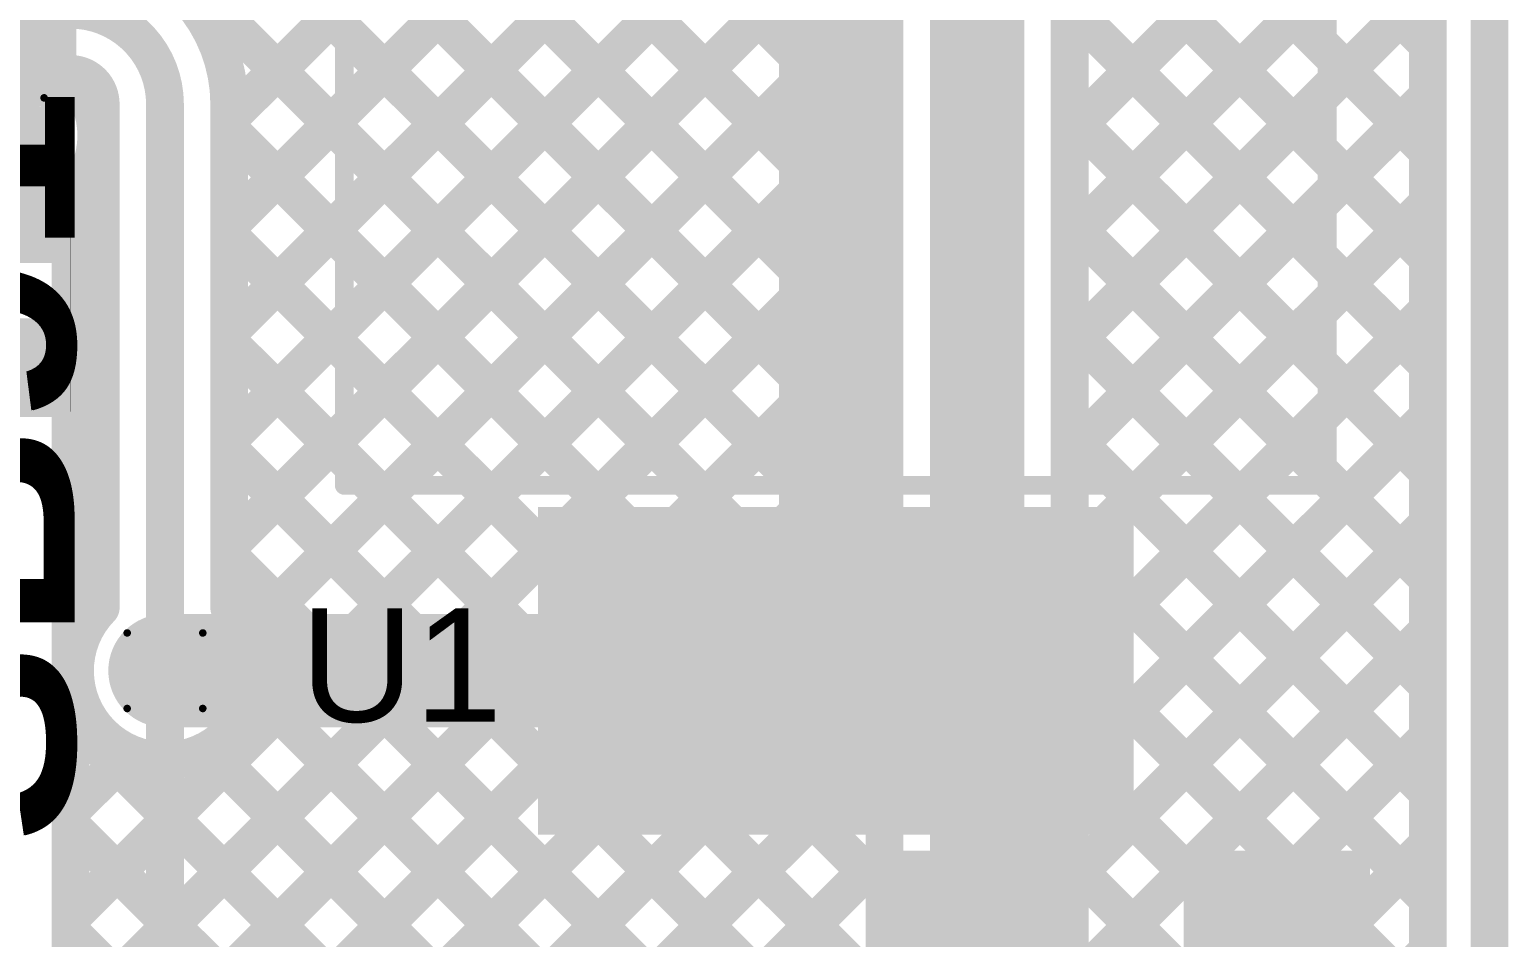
# Model space of a CAD drawing. Header units: inches. Extents: x 3 to 457, y -41 to 239.
# Drawn here: x 120.71 to 130.64, y 149.03 to 155.14 of the extents above; entities that cross this region are included whole.
import ezdxf

# ---------------------------------------------------------------- set-up
doc = ezdxf.new("R2010")
doc.units = ezdxf.units.IN
for name, color, linetype in [('Board Outline', 216, 'Continuous'), ('Bottom Layer', 5, 'Continuous'), ('Drill Drawing', 1, 'Continuous'), ('Fabrication', 76, 'Continuous'), ('Top Layer', 1, 'Continuous'), ('Top Overlay', 2, 'Continuous'), ('Top Paste', 8, 'Continuous'), ('Top Solder', 216, 'Continuous'), ('Via Holes', 16, 'Continuous')]:
    doc.layers.add(name, color=color, linetype=linetype)
doc.styles.add('Arial', font='', dxfattribs={"height": 0.2})
doc.styles.add('Arial Black_Bold', font='', dxfattribs={"height": 0.2})
doc.styles.get('Arial').set_extended_font_data('Arial')
doc.styles.get('Arial Black_Bold').set_extended_font_data('Arial Black', bold=True)

# ---------------------------------------------------------------- blocks, each defined once
blk = doc.blocks.new('SOT__223_114')
at = {"layer": 'Top Layer'}
for points in [[(-1.9, 4.05), (1.9, 4.05), (1.9, 2.05), (-1.9, 2.05)], [(-3.05, -2.05), (-1.55, -2.05), (-1.55, -4.05), (-3.05, -4.05)], [(-0.75, -2.05), (0.75, -2.05), (0.75, -4.05), (-0.75, -4.05)], [(1.55, -2.05), (3.05, -2.05), (3.05, -4.05), (1.55, -4.05)]]:
    blk.add_hatch(color=1, dxfattribs=at).paths.add_polyline_path(points)
at = {"layer": 'Top Paste'}
for points in [[(-1.9, 4.05), (1.9, 4.05), (1.9, 2.05), (-1.9, 2.05)], [(-3.05, -2.05), (-1.55, -2.05), (-1.55, -4.05), (-3.05, -4.05)], [(-0.75, -2.05), (0.75, -2.05), (0.75, -4.05), (-0.75, -4.05)], [(1.55, -2.05), (3.05, -2.05), (3.05, -4.05), (1.55, -4.05)]]:
    blk.add_hatch(color=8, dxfattribs=at).paths.add_polyline_path(points)
at = {"layer": 'Top Solder'}
for points in [[(-2.0016, 4.1516), (2.0016, 4.1516), (2.0016, 1.9484), (-2.0016, 1.9484)], [(-3.1516, -1.9484), (-1.4484, -1.9484), (-1.4484, -4.1516), (-3.1516, -4.1516)], [(-0.8516, -1.9484), (0.8516, -1.9484), (0.8516, -4.1516), (-0.8516, -4.1516)], [(1.4484, -1.9484), (3.1516, -1.9484), (3.1516, -4.1516), (1.4484, -4.1516)]]:
    blk.add_hatch(color=216, dxfattribs=at).paths.add_polyline_path(points)
at = {"layer": 'Top Overlay'}
for points in [[(3.302, 1.8034, 0.127, 0.127, 0), (-3.302, 1.8034, 0.127, 0.127, 0)], [(-3.302, 1.8034, 0.127, 0.127, 0), (-3.302, -1.8288, 0.127, 0.127, 0)], [(3.302, 1.8034, 0.127, 0.127, 0), (3.302, -1.8288, 0.127, 0.127, 0)], [(3.302, -1.8288, 0.127, 0.127, 0), (-3.302, -1.8288, 0.127, 0.127, 0)], [(-3.2258, -3.0734, 0.2, 0.2, 0), (-3.3528, -2.9464, 0.2, 0.2, 0)], [(-3.3528, -2.9464, 0.2, 0.2, 0), (-3.3528, -3.2004, 0.2, 0.2, 0)], [(-3.2258, -3.0734, 0.2, 0.2, 0), (-3.3528, -3.2004, 0.2, 0.2, 0)]]:
    blk.add_lwpolyline(points, format="xyseb", dxfattribs=at)
for points in [[(-3.3338, 1.8034, 0.0635, 0.0635, 1), (-3.2702, 1.8034, 0.0635, 0.0635, 1)], [(-3.3338, 1.8034, 0.0635, 0.0635, 1), (-3.2702, 1.8034, 0.0635, 0.0635, 1)], [(3.2702, 1.8034, 0.0635, 0.0635, 1), (3.3338, 1.8034, 0.0635, 0.0635, 1)], [(3.2702, 1.8034, 0.0635, 0.0635, 1), (3.3338, 1.8034, 0.0635, 0.0635, 1)], [(-3.3338, -1.8288, 0.0635, 0.0635, 1), (-3.2702, -1.8288, 0.0635, 0.0635, 1)], [(-3.3338, -1.8288, 0.0635, 0.0635, 1), (-3.2702, -1.8288, 0.0635, 0.0635, 1)], [(3.2702, -1.8288, 0.0635, 0.0635, 1), (3.3338, -1.8288, 0.0635, 0.0635, 1)], [(3.2702, -1.8288, 0.0635, 0.0635, 1), (3.3338, -1.8288, 0.0635, 0.0635, 1)], [(-3.4028, -2.9464, 0.1, 0.1, 1), (-3.3028, -2.9464, 0.1, 0.1, 1)], [(-3.4028, -2.9464, 0.1, 0.1, 1), (-3.3028, -2.9464, 0.1, 0.1, 1)], [(-3.2758, -3.0734, 0.1, 0.1, 1), (-3.1758, -3.0734, 0.1, 0.1, 1)], [(-3.2758, -3.0734, 0.1, 0.1, 1), (-3.1758, -3.0734, 0.1, 0.1, 1)], [(-3.4028, -3.2004, 0.1, 0.1, 1), (-3.3028, -3.2004, 0.1, 0.1, 1)], [(-3.4028, -3.2004, 0.1, 0.1, 1), (-3.3028, -3.2004, 0.1, 0.1, 1)]]:
    blk.add_lwpolyline(points, format="xyseb", close=True, dxfattribs=at)
blk = doc.blocks.new('S______B______0402_151')
at = {"layer": 'Top Layer'}
for points in [[(-0.6985, -0.3175), (-0.6985, 0.3175), (-0.2413, 0.3175), (-0.2413, -0.3175)], [(0.2413, -0.3175), (0.2413, 0.3175), (0.6985, 0.3175), (0.6985, -0.3175)]]:
    blk.add_hatch(color=1, dxfattribs=at).paths.add_polyline_path(points)
at = {"layer": 'Top Paste'}
for points in [[(-0.6985, -0.3175), (-0.6985, 0.3175), (-0.2413, 0.3175), (-0.2413, -0.3175)], [(0.2413, -0.3175), (0.2413, 0.3175), (0.6985, 0.3175), (0.6985, -0.3175)]]:
    blk.add_hatch(color=8, dxfattribs=at).paths.add_polyline_path(points)
at = {"layer": 'Top Solder'}
for points in [[(-0.7535, -0.3725), (-0.7535, 0.3725), (-0.1863, 0.3725), (-0.1863, -0.3725)], [(0.1863, -0.3725), (0.1863, 0.3725), (0.7535, 0.3725), (0.7535, -0.3725)]]:
    blk.add_hatch(color=216, dxfattribs=at).paths.add_polyline_path(points)
at = {"layer": 'Top Overlay'}
for points in [[(-0.7874, 0.4064, 0.127, 0.127, 0), (-0.7874, -0.4064, 0.127, 0.127, 0)], [(-0.7874, 0.4064, 0.127, 0.127, 0), (0.7874, 0.4064, 0.127, 0.127, 0)], [(0.7874, 0.4064, 0.127, 0.127, 0), (0.7874, -0.4064, 0.127, 0.127, 0)], [(-0.7874, -0.4064, 0.127, 0.127, 0), (0.7874, -0.4064, 0.127, 0.127, 0)], [(-0.8128, -0.4318, 0.00323, 0.00323, 0), (0.8128, -0.4318, 0.00323, 0.00323, 0)]]:
    blk.add_lwpolyline(points, format="xyseb", dxfattribs=at)
for points in [[(-0.8191, 0.4064, 0.0635, 0.0635, 1), (-0.7556, 0.4064, 0.0635, 0.0635, 1)], [(-0.8191, 0.4064, 0.0635, 0.0635, 1), (-0.7556, 0.4064, 0.0635, 0.0635, 1)], [(0.7556, 0.4064, 0.0635, 0.0635, 1), (0.8191, 0.4064, 0.0635, 0.0635, 1)], [(0.7556, 0.4064, 0.0635, 0.0635, 1), (0.8191, 0.4064, 0.0635, 0.0635, 1)], [(-0.8191, -0.4064, 0.0635, 0.0635, 1), (-0.7556, -0.4064, 0.0635, 0.0635, 1)], [(-0.8191, -0.4064, 0.0635, 0.0635, 1), (-0.7556, -0.4064, 0.0635, 0.0635, 1)], [(0.7556, -0.4064, 0.0635, 0.0635, 1), (0.8191, -0.4064, 0.0635, 0.0635, 1)], [(0.7556, -0.4064, 0.0635, 0.0635, 1), (0.8191, -0.4064, 0.0635, 0.0635, 1)], [(-0.8136, -0.4318, 0.00161, 0.00161, 1), (-0.812, -0.4318, 0.00161, 0.00161, 1)], [(0.812, -0.4318, 0.00161, 0.00161, 1), (0.8136, -0.4318, 0.00161, 0.00161, 1)]]:
    blk.add_lwpolyline(points, format="xyseb", close=True, dxfattribs=at)
at = {"layer": 'Top Overlay', "style": 'Arial Black_Bold'}
blk.add_text('SB91', height=1.27, dxfattribs=at).set_placement((-3.7214, -0.4485))
blk = doc.blocks.new('R___0402_213')
at = {"layer": 'Top Layer'}
for points in [[(-0.6985, -0.3175), (-0.6985, 0.3175), (-0.2413, 0.3175), (-0.2413, -0.3175)], [(0.2413, -0.3175), (0.2413, 0.3175), (0.6985, 0.3175), (0.6985, -0.3175)]]:
    blk.add_hatch(color=1, dxfattribs=at).paths.add_polyline_path(points)
at = {"layer": 'Top Paste'}
for points in [[(-0.6985, -0.3175), (-0.6985, 0.3175), (-0.2413, 0.3175), (-0.2413, -0.3175)], [(0.2413, -0.3175), (0.2413, 0.3175), (0.6985, 0.3175), (0.6985, -0.3175)]]:
    blk.add_hatch(color=8, dxfattribs=at).paths.add_polyline_path(points)
at = {"layer": 'Top Solder'}
for points in [[(-0.7535, -0.3725), (-0.7535, 0.3725), (-0.1863, 0.3725), (-0.1863, -0.3725)], [(0.1863, -0.3725), (0.1863, 0.3725), (0.7535, 0.3725), (0.7535, -0.3725)]]:
    blk.add_hatch(color=216, dxfattribs=at).paths.add_polyline_path(points)
at = {"layer": 'Top Overlay'}
for points in [[(0.7874, 0.4064, 0.127, 0.127, 0), (-0.7874, 0.4064, 0.127, 0.127, 0)], [(-0.7874, -0.4064, 0.127, 0.127, 0), (-0.7874, 0.4064, 0.127, 0.127, 0)], [(0.7874, -0.4064, 0.127, 0.127, 0), (0.7874, 0.4064, 0.127, 0.127, 0)], [(0.7874, -0.4064, 0.127, 0.127, 0), (-0.7874, -0.4064, 0.127, 0.127, 0)], [(0.8128, -0.4318, 0.00323, 0.00323, 0), (-0.8128, -0.4318, 0.00323, 0.00323, 0)]]:
    blk.add_lwpolyline(points, format="xyseb", dxfattribs=at)
for points in [[(-0.8191, 0.4064, 0.0635, 0.0635, 1), (-0.7556, 0.4064, 0.0635, 0.0635, 1)], [(-0.8191, 0.4064, 0.0635, 0.0635, 1), (-0.7556, 0.4064, 0.0635, 0.0635, 1)], [(0.7556, 0.4064, 0.0635, 0.0635, 1), (0.8191, 0.4064, 0.0635, 0.0635, 1)], [(0.7556, 0.4064, 0.0635, 0.0635, 1), (0.8191, 0.4064, 0.0635, 0.0635, 1)], [(-0.8191, -0.4064, 0.0635, 0.0635, 1), (-0.7556, -0.4064, 0.0635, 0.0635, 1)], [(-0.8191, -0.4064, 0.0635, 0.0635, 1), (-0.7556, -0.4064, 0.0635, 0.0635, 1)], [(0.7556, -0.4064, 0.0635, 0.0635, 1), (0.8191, -0.4064, 0.0635, 0.0635, 1)], [(0.7556, -0.4064, 0.0635, 0.0635, 1), (0.8191, -0.4064, 0.0635, 0.0635, 1)], [(-0.8136, -0.4318, 0.00161, 0.00161, 1), (-0.812, -0.4318, 0.00161, 0.00161, 1)], [(0.812, -0.4318, 0.00161, 0.00161, 1), (0.8136, -0.4318, 0.00161, 0.00161, 1)]]:
    blk.add_lwpolyline(points, format="xyseb", close=True, dxfattribs=at)
blk = doc.blocks.new('C___0805_303')
at = {"layer": 'Top Layer'}
for points in [[(-1.524, 0.762), (-0.508, 0.762), (-0.508, -0.762), (-1.524, -0.762)], [(0.508, 0.762), (1.524, 0.762), (1.524, -0.762), (0.508, -0.762)]]:
    blk.add_hatch(color=1, dxfattribs=at).paths.add_polyline_path(points)
at = {"layer": 'Top Paste'}
for points in [[(-1.524, 0.762), (-0.508, 0.762), (-0.508, -0.762), (-1.524, -0.762)], [(0.508, 0.762), (1.524, 0.762), (1.524, -0.762), (0.508, -0.762)]]:
    blk.add_hatch(color=8, dxfattribs=at).paths.add_polyline_path(points)
at = {"layer": 'Top Solder'}
for points in [[(-1.594, 0.832), (-0.438, 0.832), (-0.438, -0.832), (-1.594, -0.832)], [(0.438, 0.832), (1.594, 0.832), (1.594, -0.832), (0.438, -0.832)]]:
    blk.add_hatch(color=216, dxfattribs=at).paths.add_polyline_path(points)
at = {"layer": 'Top Overlay'}
for points in [[(-1.6256, -0.8636, 0.127, 0.127, 0), (-1.6256, 0.8636, 0.127, 0.127, 0)], [(-1.6256, 0.8636, 0.127, 0.127, 0), (-0.6096, 0.8636, 0.127, 0.127, 0)], [(0.6096, 0.8636, 0.127, 0.127, 0), (1.6256, 0.8636, 0.127, 0.127, 0)], [(1.6256, -0.8636, 0.127, 0.127, 0), (1.6256, 0.8636, 0.127, 0.127, 0)], [(-1.6256, -0.8636, 0.127, 0.127, 0), (-0.6096, -0.8636, 0.127, 0.127, 0)], [(0.6096, -0.8636, 0.127, 0.127, 0), (1.6256, -0.8636, 0.127, 0.127, 0)]]:
    blk.add_lwpolyline(points, format="xyseb", dxfattribs=at)
for points in [[(-1.6574, 0.8636, 0.0635, 0.0635, 1), (-1.5938, 0.8636, 0.0635, 0.0635, 1)], [(-1.6574, 0.8636, 0.0635, 0.0635, 1), (-1.5938, 0.8636, 0.0635, 0.0635, 1)], [(-0.6413, 0.8636, 0.0635, 0.0635, 1), (-0.5778, 0.8636, 0.0635, 0.0635, 1)], [(0.5778, 0.8636, 0.0635, 0.0635, 1), (0.6413, 0.8636, 0.0635, 0.0635, 1)], [(1.5938, 0.8636, 0.0635, 0.0635, 1), (1.6574, 0.8636, 0.0635, 0.0635, 1)], [(1.5938, 0.8636, 0.0635, 0.0635, 1), (1.6574, 0.8636, 0.0635, 0.0635, 1)], [(-1.6574, -0.8636, 0.0635, 0.0635, 1), (-1.5938, -0.8636, 0.0635, 0.0635, 1)], [(-1.6574, -0.8636, 0.0635, 0.0635, 1), (-1.5938, -0.8636, 0.0635, 0.0635, 1)], [(-0.6413, -0.8636, 0.0635, 0.0635, 1), (-0.5778, -0.8636, 0.0635, 0.0635, 1)], [(0.5778, -0.8636, 0.0635, 0.0635, 1), (0.6413, -0.8636, 0.0635, 0.0635, 1)], [(1.5938, -0.8636, 0.0635, 0.0635, 1), (1.6574, -0.8636, 0.0635, 0.0635, 1)], [(1.5938, -0.8636, 0.0635, 0.0635, 1), (1.6574, -0.8636, 0.0635, 0.0635, 1)]]:
    blk.add_lwpolyline(points, format="xyseb", close=True, dxfattribs=at)

msp = doc.modelspace()

# ---------------------------------------------------------------- hatches: boundary and pattern name
at = {"layer": 'Bottom Layer'}
h = msp.add_hatch(color=5, dxfattribs=at)
edge = h.paths.add_edge_path()
edge.add_arc((120.549, 154.4235), 0.3, 0, 360)
h = msp.add_hatch(color=5, dxfattribs=at)
edge = h.paths.add_edge_path()
edge.add_arc((121.6152, 150.8249), 0.3, 0, 360)
at = {"layer": 'Top Layer'}
h = msp.add_hatch(color=1, dxfattribs=at)
edge = h.paths.add_edge_path()
edge.add_arc((120.549, 154.4235), 0.3, 0, 360)
h = msp.add_hatch(color=1, dxfattribs=at)
edge = h.paths.add_edge_path()
edge.add_arc((121.6152, 150.8249), 0.3, 0, 360)
at = {"layer": 'Via Holes'}
h = msp.add_hatch(color=7, dxfattribs=at)
edge = h.paths.add_edge_path()
edge.add_arc((121.6152, 150.8249), 0.15, 0, 360)

# ---------------------------------------------------------------- linework, layer by layer
at = {"layer": 'Board Outline'}
msp.add_lwpolyline([(130.5157, 139.0714, 0.127, 0.127, 0), (130.5157, 158.9845, 0.127, 0.127, 0)], format="xyseb", dxfattribs=at)
at = {"layer": 'Bottom Layer'}
for points in [[(109.0935, 168.14, 0.254, 0.254, 0), (126.4502, 150.7834, 0.254, 0.254, 0)], [(109.8119, 168.14, 0.254, 0.254, 0), (126.4502, 151.5018, 0.254, 0.254, 0)], [(123.3062, 161.1116, 0.254, 0.254, 0), (130.1013, 154.3165, 0.254, 0.254, 0)], [(124.0256, 161.1106, 0.254, 0.254, 0), (130.1013, 155.0349, 0.254, 0.254, 0)], [(130.1013, 158.9845, 0.254, 0.254, 0), (130.1013, 140.2167, 0.254, 0.254, 0)], [(127.6948, 155.1563, 0.254, 0.254, 0), (130.1013, 157.5628, 0.254, 0.254, 0)], [(127.6948, 154.4378, 0.254, 0.254, 0), (130.1013, 156.8443, 0.254, 0.254, 0)], [(121.9239, 155.1327, 0.254, 0.254, 0), (123.0938, 156.3026, 0.254, 0.254, 0)], [(122.047, 154.5374, 0.254, 0.254, 0), (123.8122, 156.3026, 0.254, 0.254, 0)], [(122.047, 153.1006, 0.254, 0.254, 0), (125.249, 156.3026, 0.254, 0.254, 0)], [(122.047, 153.819, 0.254, 0.254, 0), (124.5306, 156.3026, 0.254, 0.254, 0)], [(122.3678, 156.3026, 0.254, 0.254, 0), (126.4502, 152.2202, 0.254, 0.254, 0)], [(123.0862, 156.3026, 0.254, 0.254, 0), (126.4502, 152.9386, 0.254, 0.254, 0)], [(123.8047, 156.3026, 0.254, 0.254, 0), (126.4502, 153.657, 0.254, 0.254, 0)], [(124.5231, 156.3026, 0.254, 0.254, 0), (126.4502, 154.3755, 0.254, 0.254, 0)], [(125.2415, 156.3026, 0.254, 0.254, 0), (126.4502, 155.0939, 0.254, 0.254, 0)], [(122.047, 152.3821, 0.254, 0.254, 0), (125.914, 156.2491, 0.254, 0.254, 0)], [(127.5972, 156.1022, 0.254, 0.254, 0), (130.1013, 153.5981, 0.254, 0.254, 0)], [(127.6948, 153.7194, 0.254, 0.254, 0), (130.1013, 156.1259, 0.254, 0.254, 0)], [(122.047, 151.6637, 0.254, 0.254, 0), (126.3132, 155.9299, 0.254, 0.254, 0)], [(120.9802, 155.702, 0.254, 0.254, -0.414214), (122.047, 154.6352, 0.254, 0.254, 0)], [(127.0725, 138.3547, 0.635, 0.635, 0), (127.0725, 155.4734, 0.635, 0.635, 0)], [(126.4502, 140.2167, 0.254, 0.254, 0), (126.4502, 155.4734, 0.254, 0.254, 0)], [(127.6948, 140.2167, 0.254, 0.254, 0), (127.6948, 155.4734, 0.254, 0.254, 0)], [(127.6948, 153.001, 0.254, 0.254, 0), (130.1013, 155.4075, 0.254, 0.254, 0)], [(122.1692, 151.0675, 0.254, 0.254, 0), (126.4502, 155.3485, 0.254, 0.254, 0)], [(120.9802, 155.2702, 0.254, 0.254, -0.414214), (121.6152, 154.6352, 0.254, 0.254, 0)], [(127.6948, 155.2861, 0.254, 0.254, 0), (130.1013, 152.8796, 0.254, 0.254, 0)], [(120.9892, 154.8382, 0.254, 0.254, -0.191149), (121.1538, 154.4235, 0.254, 0.254, 0)], [(120.9892, 154.8382, 0.254, 0.254, -0.401271), (121.1834, 154.6352, 0.254, 0.254, 0)], [(121.0753, 154.7214, 0.254, 0.254, 0), (121.1834, 154.6133, 0.254, 0.254, 0)], [(120.9808, 149.1606, 0.254, 0.254, 0), (126.4502, 154.6301, 0.254, 0.254, 0)], [(121.1834, 151.2484, 0.254, 0.254, 0), (121.1834, 154.6352, 0.254, 0.254, 0)], [(121.6152, 150.8249, 0.254, 0.254, 0), (121.6152, 154.6352, 0.254, 0.254, 0)], [(122.047, 151.2484, 0.254, 0.254, 0), (122.047, 154.6352, 0.254, 0.254, 0)], [(127.6948, 152.2826, 0.254, 0.254, 0), (130.1013, 154.6891, 0.254, 0.254, 0)], [(127.6948, 154.5677, 0.254, 0.254, 0), (130.1013, 152.1612, 0.254, 0.254, 0)], [(121.1538, 154.4235, 0.254, 0.254, -0.196384), (120.9808, 154.0001, 0.254, 0.254, 0)], [(122.047, 154.4681, 0.254, 0.254, 0), (126.4502, 150.0649, 0.254, 0.254, 0)], [(121.0262, 154.0521, 0.254, 0.254, 0), (121.1834, 153.8949, 0.254, 0.254, 0)], [(120.9702, 148.4317, 0.254, 0.254, 0), (126.4502, 153.9117, 0.254, 0.254, 0)], [(120.9808, 148.6819, 0.254, 0.254, 0), (120.9808, 154.0001, 0.254, 0.254, 0)], [(127.6948, 151.5642, 0.254, 0.254, 0), (130.1013, 153.9707, 0.254, 0.254, 0)], [(127.6948, 153.8493, 0.254, 0.254, 0), (130.1013, 151.4428, 0.254, 0.254, 0)], [(122.047, 153.7497, 0.254, 0.254, 0), (126.4502, 149.3465, 0.254, 0.254, 0)], [(120.9808, 153.4712, 0.254, 0.254, 0), (121.1834, 153.6738, 0.254, 0.254, 0)], [(120.9808, 153.3791, 0.254, 0.254, 0), (121.1834, 153.1765, 0.254, 0.254, 0)], [(127.6948, 150.8457, 0.254, 0.254, 0), (130.1013, 153.2522, 0.254, 0.254, 0)], [(120.7187, 147.4618, 0.254, 0.254, 0), (126.4502, 153.1932, 0.254, 0.254, 0)], [(127.6948, 153.1309, 0.254, 0.254, 0), (130.1013, 150.7244, 0.254, 0.254, 0)], [(122.047, 153.0313, 0.254, 0.254, 0), (126.4502, 148.6281, 0.254, 0.254, 0)], [(120.9808, 152.7527, 0.254, 0.254, 0), (121.1834, 152.9554, 0.254, 0.254, 0)], [(120.9808, 152.6607, 0.254, 0.254, 0), (121.1834, 152.4581, 0.254, 0.254, 0)], [(127.6948, 150.1273, 0.254, 0.254, 0), (130.1013, 152.5338, 0.254, 0.254, 0)], [(119.0594, 145.084, 0.254, 0.254, 0), (126.4502, 152.4748, 0.254, 0.254, 0)], [(127.6948, 152.4124, 0.254, 0.254, 0), (130.1013, 150.0059, 0.254, 0.254, 0)], [(122.047, 152.3129, 0.254, 0.254, 0), (126.4502, 147.9097, 0.254, 0.254, 0)], [(120.9808, 152.0343, 0.254, 0.254, 0), (121.1834, 152.237, 0.254, 0.254, 0)], [(120.9808, 151.9423, 0.254, 0.254, 0), (121.1834, 151.7396, 0.254, 0.254, 0)], [(127.6948, 149.4089, 0.254, 0.254, 0), (130.1013, 151.8154, 0.254, 0.254, 0)], [(120.1604, 145.4666, 0.254, 0.254, 0), (126.4502, 151.7564, 0.254, 0.254, 0)], [(127.6948, 151.694, 0.254, 0.254, 0), (130.1013, 149.2875, 0.254, 0.254, 0)], [(120.9808, 151.3159, 0.254, 0.254, 0), (121.1834, 151.5185, 0.254, 0.254, 0)], [(122.047, 151.5945, 0.254, 0.254, 0), (126.4502, 147.1912, 0.254, 0.254, 0)], [(120.9808, 151.2239, 0.254, 0.254, 0), (121.0863, 151.1183, 0.254, 0.254, 0)], [(122.22, 150.8249, 0.254, 0.254, -1.488751), (121.1834, 151.2484, 0.254, 0.254, 0)], [(122.047, 151.2484, 0.254, 0.254, -0.196384), (122.22, 150.8249, 0.254, 0.254, 0)], [(120.7197, 145.3075, 0.254, 0.254, 0), (126.4502, 151.038, 0.254, 0.254, 0)], [(127.6948, 148.6905, 0.254, 0.254, 0), (130.1013, 151.097, 0.254, 0.254, 0)], [(127.6948, 150.9756, 0.254, 0.254, 0), (130.1013, 148.5691, 0.254, 0.254, 0)], [(120.9808, 150.5975, 0.254, 0.254, 0), (121.0356, 150.6523, 0.254, 0.254, 0)], [(122.2096, 150.7134, 0.254, 0.254, 0), (126.4502, 146.4728, 0.254, 0.254, 0)], [(120.9808, 150.5054, 0.254, 0.254, 0), (126.4502, 145.036, 0.254, 0.254, 0)], [(127.6948, 147.9721, 0.254, 0.254, 0), (130.1013, 150.3786, 0.254, 0.254, 0)], [(120.8877, 144.7571, 0.254, 0.254, 0), (126.4502, 150.3196, 0.254, 0.254, 0)], [(120.9808, 149.8791, 0.254, 0.254, 0), (121.3726, 150.2709, 0.254, 0.254, 0)], [(121.9086, 150.296, 0.254, 0.254, 0), (126.4502, 145.7544, 0.254, 0.254, 0)], [(127.6948, 150.2572, 0.254, 0.254, 0), (130.1013, 147.8507, 0.254, 0.254, 0)], [(120.9808, 149.787, 0.254, 0.254, 0), (126.4502, 144.3176, 0.254, 0.254, 0)], [(127.6948, 147.2536, 0.254, 0.254, 0), (130.1013, 149.6601, 0.254, 0.254, 0)], [(119.7287, 142.8796, 0.254, 0.254, 0), (126.4502, 149.6011, 0.254, 0.254, 0)], [(127.6948, 149.5388, 0.254, 0.254, 0), (130.1013, 147.1323, 0.254, 0.254, 0)], [(120.9808, 149.0686, 0.254, 0.254, 0), (126.4502, 143.5992, 0.254, 0.254, 0)], [(127.6948, 146.5352, 0.254, 0.254, 0), (130.1013, 148.9417, 0.254, 0.254, 0)]]:
    msp.add_lwpolyline(points, format="xyseb", dxfattribs=at)
for points in [[(121.8604, 155.1327, 0.127, 0.127, 1), (121.9874, 155.1327, 0.127, 0.127, 1)], [(127.6313, 155.1563, 0.127, 0.127, 1), (127.7583, 155.1563, 0.127, 0.127, 1)], [(126.3867, 155.0939, 0.127, 0.127, 1), (126.5137, 155.0939, 0.127, 0.127, 1)], [(130.0378, 155.0349, 0.127, 0.127, 1), (130.1648, 155.0349, 0.127, 0.127, 1)], [(120.9257, 154.8382, 0.127, 0.127, 1), (121.0527, 154.8382, 0.127, 0.127, 1)], [(120.9257, 154.8382, 0.127, 0.127, 1), (121.0527, 154.8382, 0.127, 0.127, 1)], [(121.0118, 154.7214, 0.127, 0.127, 1), (121.1388, 154.7214, 0.127, 0.127, 1)], [(121.1199, 154.6352, 0.127, 0.127, 1), (121.2469, 154.6352, 0.127, 0.127, 1)], [(121.1199, 154.6352, 0.127, 0.127, 1), (121.2469, 154.6352, 0.127, 0.127, 1)], [(121.1199, 154.6133, 0.127, 0.127, 1), (121.2469, 154.6133, 0.127, 0.127, 1)], [(121.5517, 154.6352, 0.127, 0.127, 1), (121.6787, 154.6352, 0.127, 0.127, 1)], [(121.5517, 154.6352, 0.127, 0.127, 1), (121.6787, 154.6352, 0.127, 0.127, 1)], [(121.9835, 154.6352, 0.127, 0.127, 1), (122.1105, 154.6352, 0.127, 0.127, 1)], [(121.9835, 154.6352, 0.127, 0.127, 1), (122.1105, 154.6352, 0.127, 0.127, 1)], [(126.3867, 154.6301, 0.127, 0.127, 1), (126.5137, 154.6301, 0.127, 0.127, 1)], [(130.0378, 154.6891, 0.127, 0.127, 1), (130.1648, 154.6891, 0.127, 0.127, 1)], [(121.9835, 154.5374, 0.127, 0.127, 1), (122.1105, 154.5374, 0.127, 0.127, 1)], [(127.6313, 154.5677, 0.127, 0.127, 1), (127.7583, 154.5677, 0.127, 0.127, 1)], [(121.0903, 154.4235, 0.127, 0.127, 1), (121.2173, 154.4235, 0.127, 0.127, 1)], [(121.0903, 154.4235, 0.127, 0.127, 1), (121.2173, 154.4235, 0.127, 0.127, 1)], [(121.9835, 154.4681, 0.127, 0.127, 1), (122.1105, 154.4681, 0.127, 0.127, 1)], [(127.6313, 154.4378, 0.127, 0.127, 1), (127.7583, 154.4378, 0.127, 0.127, 1)], [(126.3867, 154.3755, 0.127, 0.127, 1), (126.5137, 154.3755, 0.127, 0.127, 1)], [(130.0378, 154.3165, 0.127, 0.127, 1), (130.1648, 154.3165, 0.127, 0.127, 1)], [(120.9627, 154.0521, 0.127, 0.127, 1), (121.0897, 154.0521, 0.127, 0.127, 1)], [(120.9173, 154.0001, 0.127, 0.127, 1), (121.0443, 154.0001, 0.127, 0.127, 1)], [(120.9173, 154.0001, 0.127, 0.127, 1), (121.0443, 154.0001, 0.127, 0.127, 1)], [(126.3867, 153.9117, 0.127, 0.127, 1), (126.5137, 153.9117, 0.127, 0.127, 1)], [(130.0378, 153.9707, 0.127, 0.127, 1), (130.1648, 153.9707, 0.127, 0.127, 1)], [(121.1199, 153.8949, 0.127, 0.127, 1), (121.2469, 153.8949, 0.127, 0.127, 1)], [(121.9835, 153.819, 0.127, 0.127, 1), (122.1105, 153.819, 0.127, 0.127, 1)], [(127.6313, 153.8493, 0.127, 0.127, 1), (127.7583, 153.8493, 0.127, 0.127, 1)], [(121.9835, 153.7497, 0.127, 0.127, 1), (122.1105, 153.7497, 0.127, 0.127, 1)], [(127.6313, 153.7194, 0.127, 0.127, 1), (127.7583, 153.7194, 0.127, 0.127, 1)], [(121.1199, 153.6738, 0.127, 0.127, 1), (121.2469, 153.6738, 0.127, 0.127, 1)], [(126.3867, 153.657, 0.127, 0.127, 1), (126.5137, 153.657, 0.127, 0.127, 1)], [(130.0378, 153.5981, 0.127, 0.127, 1), (130.1648, 153.5981, 0.127, 0.127, 1)], [(120.9173, 153.4712, 0.127, 0.127, 1), (121.0443, 153.4712, 0.127, 0.127, 1)], [(120.9173, 153.3791, 0.127, 0.127, 1), (121.0443, 153.3791, 0.127, 0.127, 1)], [(130.0378, 153.2522, 0.127, 0.127, 1), (130.1648, 153.2522, 0.127, 0.127, 1)], [(121.1199, 153.1765, 0.127, 0.127, 1), (121.2469, 153.1765, 0.127, 0.127, 1)], [(126.3867, 153.1932, 0.127, 0.127, 1), (126.5137, 153.1932, 0.127, 0.127, 1)], [(127.6313, 153.1309, 0.127, 0.127, 1), (127.7583, 153.1309, 0.127, 0.127, 1)], [(121.9835, 153.1006, 0.127, 0.127, 1), (122.1105, 153.1006, 0.127, 0.127, 1)], [(121.9835, 153.0313, 0.127, 0.127, 1), (122.1105, 153.0313, 0.127, 0.127, 1)], [(121.1199, 152.9554, 0.127, 0.127, 1), (121.2469, 152.9554, 0.127, 0.127, 1)], [(126.3867, 152.9386, 0.127, 0.127, 1), (126.5137, 152.9386, 0.127, 0.127, 1)], [(127.6313, 153.001, 0.127, 0.127, 1), (127.7583, 153.001, 0.127, 0.127, 1)], [(130.0378, 152.8796, 0.127, 0.127, 1), (130.1648, 152.8796, 0.127, 0.127, 1)], [(120.9173, 152.7527, 0.127, 0.127, 1), (121.0443, 152.7527, 0.127, 0.127, 1)], [(120.9173, 152.6607, 0.127, 0.127, 1), (121.0443, 152.6607, 0.127, 0.127, 1)], [(130.0378, 152.5338, 0.127, 0.127, 1), (130.1648, 152.5338, 0.127, 0.127, 1)], [(121.1199, 152.4581, 0.127, 0.127, 1), (121.2469, 152.4581, 0.127, 0.127, 1)], [(126.3867, 152.4748, 0.127, 0.127, 1), (126.5137, 152.4748, 0.127, 0.127, 1)], [(127.6313, 152.4124, 0.127, 0.127, 1), (127.7583, 152.4124, 0.127, 0.127, 1)], [(121.9835, 152.3821, 0.127, 0.127, 1), (122.1105, 152.3821, 0.127, 0.127, 1)], [(121.9835, 152.3129, 0.127, 0.127, 1), (122.1105, 152.3129, 0.127, 0.127, 1)], [(121.1199, 152.237, 0.127, 0.127, 1), (121.2469, 152.237, 0.127, 0.127, 1)], [(126.3867, 152.2202, 0.127, 0.127, 1), (126.5137, 152.2202, 0.127, 0.127, 1)], [(127.6313, 152.2826, 0.127, 0.127, 1), (127.7583, 152.2826, 0.127, 0.127, 1)], [(130.0378, 152.1612, 0.127, 0.127, 1), (130.1648, 152.1612, 0.127, 0.127, 1)], [(120.9173, 152.0343, 0.127, 0.127, 1), (121.0443, 152.0343, 0.127, 0.127, 1)], [(120.9173, 151.9423, 0.127, 0.127, 1), (121.0443, 151.9423, 0.127, 0.127, 1)], [(130.0378, 151.8154, 0.127, 0.127, 1), (130.1648, 151.8154, 0.127, 0.127, 1)], [(121.1199, 151.7396, 0.127, 0.127, 1), (121.2469, 151.7396, 0.127, 0.127, 1)], [(126.3867, 151.7564, 0.127, 0.127, 1), (126.5137, 151.7564, 0.127, 0.127, 1)], [(121.9835, 151.6637, 0.127, 0.127, 1), (122.1105, 151.6637, 0.127, 0.127, 1)], [(127.6313, 151.694, 0.127, 0.127, 1), (127.7583, 151.694, 0.127, 0.127, 1)], [(121.1199, 151.5185, 0.127, 0.127, 1), (121.2469, 151.5185, 0.127, 0.127, 1)], [(121.9835, 151.5945, 0.127, 0.127, 1), (122.1105, 151.5945, 0.127, 0.127, 1)], [(127.6313, 151.5642, 0.127, 0.127, 1), (127.7583, 151.5642, 0.127, 0.127, 1)], [(126.3867, 151.5018, 0.127, 0.127, 1), (126.5137, 151.5018, 0.127, 0.127, 1)], [(130.0378, 151.4428, 0.127, 0.127, 1), (130.1648, 151.4428, 0.127, 0.127, 1)], [(120.9173, 151.3159, 0.127, 0.127, 1), (121.0443, 151.3159, 0.127, 0.127, 1)], [(120.9173, 151.2239, 0.127, 0.127, 1), (121.0443, 151.2239, 0.127, 0.127, 1)], [(121.1199, 151.2484, 0.127, 0.127, 1), (121.2469, 151.2484, 0.127, 0.127, 1)], [(121.1199, 151.2484, 0.127, 0.127, 1), (121.2469, 151.2484, 0.127, 0.127, 1)], [(121.9835, 151.2484, 0.127, 0.127, 1), (122.1105, 151.2484, 0.127, 0.127, 1)], [(121.9835, 151.2484, 0.127, 0.127, 1), (122.1105, 151.2484, 0.127, 0.127, 1)], [(121.0228, 151.1183, 0.127, 0.127, 1), (121.1498, 151.1183, 0.127, 0.127, 1)], [(122.1057, 151.0675, 0.127, 0.127, 1), (122.2327, 151.0675, 0.127, 0.127, 1)], [(126.3867, 151.038, 0.127, 0.127, 1), (126.5137, 151.038, 0.127, 0.127, 1)], [(130.0378, 151.097, 0.127, 0.127, 1), (130.1648, 151.097, 0.127, 0.127, 1)], [(127.6313, 150.9756, 0.127, 0.127, 1), (127.7583, 150.9756, 0.127, 0.127, 1)], [(121.5517, 150.8249, 0.127, 0.127, 1), (121.6787, 150.8249, 0.127, 0.127, 1)], [(122.1565, 150.8249, 0.127, 0.127, 1), (122.2835, 150.8249, 0.127, 0.127, 1)], [(122.1565, 150.8249, 0.127, 0.127, 1), (122.2835, 150.8249, 0.127, 0.127, 1)], [(127.6313, 150.8457, 0.127, 0.127, 1), (127.7583, 150.8457, 0.127, 0.127, 1)], [(126.3867, 150.7834, 0.127, 0.127, 1), (126.5137, 150.7834, 0.127, 0.127, 1)], [(130.0378, 150.7244, 0.127, 0.127, 1), (130.1648, 150.7244, 0.127, 0.127, 1)], [(120.9721, 150.6523, 0.127, 0.127, 1), (121.0991, 150.6523, 0.127, 0.127, 1)], [(122.1461, 150.7134, 0.127, 0.127, 1), (122.2731, 150.7134, 0.127, 0.127, 1)], [(120.9173, 150.5975, 0.127, 0.127, 1), (121.0443, 150.5975, 0.127, 0.127, 1)], [(120.9173, 150.5054, 0.127, 0.127, 1), (121.0443, 150.5054, 0.127, 0.127, 1)], [(130.0378, 150.3786, 0.127, 0.127, 1), (130.1648, 150.3786, 0.127, 0.127, 1)], [(121.3091, 150.2709, 0.127, 0.127, 1), (121.4361, 150.2709, 0.127, 0.127, 1)], [(121.8451, 150.296, 0.127, 0.127, 1), (121.9721, 150.296, 0.127, 0.127, 1)], [(126.3867, 150.3196, 0.127, 0.127, 1), (126.5137, 150.3196, 0.127, 0.127, 1)], [(127.6313, 150.2572, 0.127, 0.127, 1), (127.7583, 150.2572, 0.127, 0.127, 1)], [(127.6313, 150.1273, 0.127, 0.127, 1), (127.7583, 150.1273, 0.127, 0.127, 1)], [(126.3867, 150.0649, 0.127, 0.127, 1), (126.5137, 150.0649, 0.127, 0.127, 1)], [(130.0378, 150.0059, 0.127, 0.127, 1), (130.1648, 150.0059, 0.127, 0.127, 1)], [(120.9173, 149.8791, 0.127, 0.127, 1), (121.0443, 149.8791, 0.127, 0.127, 1)], [(120.9173, 149.787, 0.127, 0.127, 1), (121.0443, 149.787, 0.127, 0.127, 1)], [(130.0378, 149.6601, 0.127, 0.127, 1), (130.1648, 149.6601, 0.127, 0.127, 1)], [(126.3867, 149.6011, 0.127, 0.127, 1), (126.5137, 149.6011, 0.127, 0.127, 1)], [(127.6313, 149.5388, 0.127, 0.127, 1), (127.7583, 149.5388, 0.127, 0.127, 1)], [(126.3867, 149.3465, 0.127, 0.127, 1), (126.5137, 149.3465, 0.127, 0.127, 1)], [(127.6313, 149.4089, 0.127, 0.127, 1), (127.7583, 149.4089, 0.127, 0.127, 1)], [(130.0378, 149.2875, 0.127, 0.127, 1), (130.1648, 149.2875, 0.127, 0.127, 1)], [(120.9173, 149.1606, 0.127, 0.127, 1), (121.0443, 149.1606, 0.127, 0.127, 1)], [(120.9173, 149.0686, 0.127, 0.127, 1), (121.0443, 149.0686, 0.127, 0.127, 1)], [(130.0378, 148.9417, 0.127, 0.127, 1), (130.1648, 148.9417, 0.127, 0.127, 1)]]:
    msp.add_lwpolyline(points, format="xyseb", close=True, dxfattribs=at)
at = {"layer": 'Drill Drawing'}
for points in [[(120.295, 154.6775, 0.0508, 0.0508, 0), (120.803, 154.6775, 0.0508, 0.0508, 0)], [(120.803, 154.1695, 0.0508, 0.0508, 0), (120.803, 154.6775, 0.0508, 0.0508, 0)], [(120.295, 154.1695, 0.0508, 0.0508, 0), (120.803, 154.1695, 0.0508, 0.0508, 0)], [(121.3612, 151.0789, 0.0508, 0.0508, 0), (121.8692, 151.0789, 0.0508, 0.0508, 0)], [(121.3612, 150.5709, 0.0508, 0.0508, 0), (121.3612, 151.0789, 0.0508, 0.0508, 0)], [(121.8692, 150.5709, 0.0508, 0.0508, 0), (121.8692, 151.0789, 0.0508, 0.0508, 0)], [(121.3612, 150.5709, 0.0508, 0.0508, 0), (121.8692, 150.5709, 0.0508, 0.0508, 0)]]:
    msp.add_lwpolyline(points, format="xyseb", dxfattribs=at)
for points in [[(120.7903, 154.6775, 0.0254, 0.0254, 1), (120.8157, 154.6775, 0.0254, 0.0254, 1)], [(120.7903, 154.6775, 0.0254, 0.0254, 1), (120.8157, 154.6775, 0.0254, 0.0254, 1)], [(120.7903, 154.1695, 0.0254, 0.0254, 1), (120.8157, 154.1695, 0.0254, 0.0254, 1)], [(120.7903, 154.1695, 0.0254, 0.0254, 1), (120.8157, 154.1695, 0.0254, 0.0254, 1)], [(121.3485, 151.0789, 0.0254, 0.0254, 1), (121.3739, 151.0789, 0.0254, 0.0254, 1)], [(121.3485, 151.0789, 0.0254, 0.0254, 1), (121.3739, 151.0789, 0.0254, 0.0254, 1)], [(121.8565, 151.0789, 0.0254, 0.0254, 1), (121.8819, 151.0789, 0.0254, 0.0254, 1)], [(121.8565, 151.0789, 0.0254, 0.0254, 1), (121.8819, 151.0789, 0.0254, 0.0254, 1)], [(121.3485, 150.5709, 0.0254, 0.0254, 1), (121.3739, 150.5709, 0.0254, 0.0254, 1)], [(121.3485, 150.5709, 0.0254, 0.0254, 1), (121.3739, 150.5709, 0.0254, 0.0254, 1)], [(121.8565, 150.5709, 0.0254, 0.0254, 1), (121.8819, 150.5709, 0.0254, 0.0254, 1)], [(121.8565, 150.5709, 0.0254, 0.0254, 1), (121.8819, 150.5709, 0.0254, 0.0254, 1)]]:
    msp.add_lwpolyline(points, format="xyseb", close=True, dxfattribs=at)
at = {"layer": 'Fabrication'}
msp.add_lwpolyline([(130.5157, 139.0714, 0.254, 0.254, 0), (130.5157, 158.9845, 0.254, 0.254, 0)], format="xyseb", dxfattribs=at)
at = {"layer": 'Top Layer'}
for points in [[(126.1225, 150.8249, 0.762, 0.762, 0), (126.1225, 156.9249, 0.762, 0.762, 0)], [(121.6152, 150.8249, 0.762, 0.762, 0), (126.1225, 150.8249, 0.762, 0.762, 0)], [(126.1225, 150.8249, 0.762, 0.762, -0.260666), (127.0923, 150.2824, 0.762, 0.762, 0)], [(121.6152, 144.1957, 0.254, 0.254, 0), (121.6152, 150.8249, 0.254, 0.254, 0)], [(127.0923, 150.2824, 0.762, 0.762, -0.078845), (127.2291, 149.9529, 0.762, 0.762, 0)], [(127.2291, 149.9529, 0.762, 0.762, -0.059093), (127.2607, 149.6866, 0.762, 0.762, 0)], [(127.2607, 145.893, 0.762, 0.762, 0), (127.2607, 149.6866, 0.762, 0.762, 0)]]:
    msp.add_lwpolyline(points, format="xyseb", dxfattribs=at)
for points in [[(121.4247, 150.8249, 0.381, 0.381, 1), (121.8057, 150.8249, 0.381, 0.381, 1)], [(125.932, 150.8249, 0.381, 0.381, 1), (126.313, 150.8249, 0.381, 0.381, 1)], [(125.932, 150.8249, 0.381, 0.381, 1), (126.313, 150.8249, 0.381, 0.381, 1)], [(125.932, 150.8249, 0.381, 0.381, 1), (126.313, 150.8249, 0.381, 0.381, 1)], [(121.5517, 150.8249, 0.127, 0.127, 1), (121.6787, 150.8249, 0.127, 0.127, 1)], [(126.9018, 150.2824, 0.381, 0.381, 1), (127.2828, 150.2824, 0.381, 0.381, 1)], [(126.9018, 150.2824, 0.381, 0.381, 1), (127.2828, 150.2824, 0.381, 0.381, 1)], [(127.0386, 149.9529, 0.381, 0.381, 1), (127.4196, 149.9529, 0.381, 0.381, 1)], [(127.0386, 149.9529, 0.381, 0.381, 1), (127.4196, 149.9529, 0.381, 0.381, 1)], [(127.0702, 149.6866, 0.381, 0.381, 1), (127.4512, 149.6866, 0.381, 0.381, 1)], [(127.0702, 149.6866, 0.381, 0.381, 1), (127.4512, 149.6866, 0.381, 0.381, 1)]]:
    msp.add_lwpolyline(points, format="xyseb", close=True, dxfattribs=at)

# ---------------------------------------------------------------- block references
for name, p, rotation in [('SOT__223_114', (126.1225, 153.8749), 180), ('R___0402_213', (120.549, 155.4734), 270), ('S______B______0402_151', (120.549, 153.381), 90)]:
    msp.add_blockref(name, p, dxfattribs=dict(rotation=rotation))
msp.add_blockref('C___0805_303', (128.0225, 148.687))

# ---------------------------------------------------------------- texts
at = {"layer": 'Top Overlay', "style": 'Arial Black_Bold'}
msp.add_text('SB91', height=1.27, rotation=90, dxfattribs=at).set_placement((121.0081, 149.6596))
at = {"layer": 'Top Overlay', "style": 'Arial'}
msp.add_text('U1', height=0.762, dxfattribs=at).set_placement((122.5224, 150.4815))

doc.saveas('drawing.dxf')
